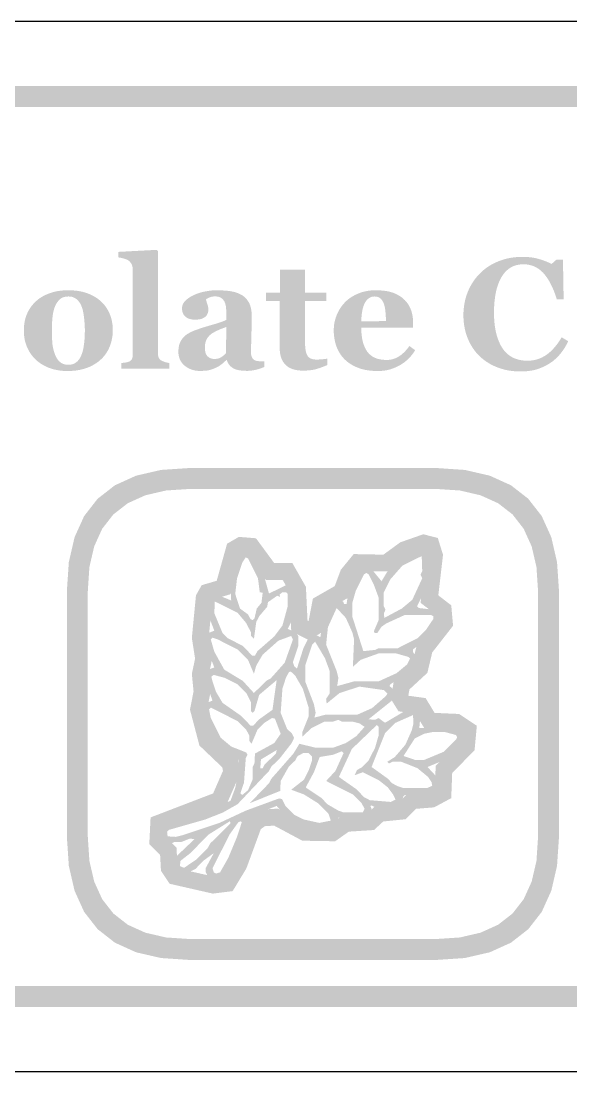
# Model space of a CAD drawing. Header units: millimetres. Extents: x 6 to 594, y 82 to 394.
# Drawn here: x 304.42 to 314.93, y 183.76 to 203.84 of the extents above; entities that cross this region are included whole.
import ezdxf

# ---------------------------------------------------------------- set-up
doc = ezdxf.new("R2010")
doc.units = ezdxf.units.MM
doc.layers.add('CUT', color=1, linetype='Continuous')
doc.layers.add('RASTER', color=7, linetype='Continuous')

msp = doc.modelspace()

# ---------------------------------------------------------------- hatches: boundary and pattern name
at = {"layer": 'RASTER'}
h = msp.add_hatch(color=7, dxfattribs=at)
h.paths.add_polyline_path([(279.2, 200.4), (279.234, 200.916), (279.338, 201.363), (279.509, 201.741), (279.75, 202.05), (280.059, 202.291), (280.438, 202.463), (280.884, 202.566), (281.4, 202.6), (338.6, 202.6), (339.116, 202.566), (339.563, 202.463), (339.941, 202.291), (340.25, 202.05), (340.491, 201.741), (340.663, 201.363), (340.766, 200.916), (340.8, 200.4), (340.8, 187.2), (340.766, 186.684), (340.662, 186.238), (340.491, 185.859), (340.25, 185.55), (339.941, 185.309), (339.563, 185.138), (339.116, 185.034), (338.6, 185), (281.4, 185), (280.884, 185.034), (280.438, 185.138), (280.059, 185.309), (279.75, 185.55), (279.509, 185.859), (279.338, 186.238), (279.234, 186.684), (279.2, 187.2)])
h.paths.add_polyline_path([(279.6, 200.4), (279.6, 187.2), (279.628, 186.778), (279.713, 186.413), (279.853, 186.103), (280.05, 185.85), (280.303, 185.653), (280.612, 185.513), (280.978, 185.428), (281.4, 185.4), (338.6, 185.4), (339.022, 185.428), (339.388, 185.513), (339.697, 185.653), (339.95, 185.85), (340.147, 186.103), (340.287, 186.413), (340.372, 186.778), (340.4, 187.2), (340.4, 200.4), (340.372, 200.822), (340.287, 201.188), (340.147, 201.497), (339.95, 201.75), (339.697, 201.947), (339.388, 202.088), (339.022, 202.172), (338.6, 202.2), (281.4, 202.2), (280.978, 202.172), (280.612, 202.088), (280.303, 201.947), (280.05, 201.75), (279.853, 201.497), (279.713, 201.188), (279.628, 200.822), (279.6, 200.4)])
for points in [[(307.259, 197.2), (306.34, 197.2), (306.34, 197.307), (306.35, 197.308), (306.359, 197.308), (306.368, 197.309), (306.378, 197.31), (306.387, 197.311), (306.396, 197.312), (306.405, 197.313), (306.414, 197.314), (306.423, 197.315), (306.432, 197.317), (306.44, 197.318), (306.448, 197.32), (306.456, 197.322), (306.463, 197.324), (306.471, 197.326), (306.478, 197.329), (306.489, 197.334), (306.499, 197.339), (306.509, 197.344), (306.517, 197.35), (306.525, 197.357), (306.531, 197.364), (306.537, 197.371), (306.542, 197.379), (306.545, 197.388), (306.549, 197.397), (306.552, 197.407), (306.554, 197.418), (306.556, 197.429), (306.557, 197.441), (306.558, 197.453), (306.558, 197.467), (306.558, 199.09), (306.558, 199.103), (306.557, 199.117), (306.555, 199.13), (306.553, 199.143), (306.549, 199.156), (306.546, 199.169), (306.541, 199.181), (306.536, 199.193), (306.53, 199.204), (306.523, 199.215), (306.516, 199.225), (306.509, 199.235), (306.501, 199.244), (306.493, 199.252), (306.484, 199.259), (306.475, 199.265), (306.467, 199.27), (306.458, 199.275), (306.449, 199.28), (306.438, 199.284), (306.427, 199.289), (306.414, 199.293), (306.401, 199.298), (306.386, 199.302), (306.372, 199.306), (306.357, 199.31), (306.344, 199.313), (306.33, 199.316), (306.318, 199.318), (306.305, 199.32), (306.293, 199.322), (306.281, 199.323), (306.281, 199.429), (307.018, 199.468), (307.04, 199.444), (307.04, 197.486), (307.041, 197.472), (307.041, 197.46), (307.043, 197.448), (307.045, 197.437), (307.048, 197.426), (307.051, 197.416), (307.055, 197.406), (307.059, 197.398), (307.064, 197.39), (307.07, 197.382), (307.077, 197.375), (307.084, 197.368), (307.092, 197.361), (307.101, 197.355), (307.111, 197.35), (307.121, 197.345), (307.128, 197.342), (307.136, 197.339), (307.143, 197.336), (307.151, 197.333), (307.159, 197.33), (307.166, 197.327), (307.174, 197.324), (307.182, 197.322), (307.191, 197.319), (307.199, 197.317), (307.208, 197.315), (307.218, 197.313), (307.227, 197.311), (307.237, 197.309), (307.248, 197.308), (307.259, 197.307)], [(313.962, 197.144), (313.905, 197.145), (313.849, 197.149), (313.794, 197.155), (313.74, 197.163), (313.687, 197.173), (313.635, 197.186), (313.584, 197.201), (313.534, 197.218), (313.485, 197.238), (313.438, 197.259), (313.392, 197.283), (313.348, 197.309), (313.305, 197.337), (313.264, 197.367), (313.225, 197.399), (313.187, 197.433), (313.151, 197.468), (313.118, 197.506), (313.087, 197.545), (313.057, 197.587), (313.03, 197.63), (313.004, 197.676), (312.98, 197.724), (312.958, 197.773), (312.939, 197.825), (312.922, 197.877), (312.907, 197.931), (312.896, 197.986), (312.886, 198.043), (312.88, 198.1), (312.876, 198.159), (312.875, 198.22), (312.876, 198.279), (312.88, 198.338), (312.887, 198.396), (312.896, 198.452), (312.908, 198.508), (312.922, 198.562), (312.939, 198.615), (312.959, 198.667), (312.981, 198.718), (313.005, 198.767), (313.032, 198.814), (313.06, 198.859), (313.091, 198.903), (313.124, 198.945), (313.159, 198.985), (313.196, 199.024), (313.234, 199.06), (313.274, 199.094), (313.316, 199.125), (313.36, 199.155), (313.406, 199.183), (313.453, 199.208), (313.503, 199.232), (313.554, 199.253), (313.607, 199.272), (313.661, 199.289), (313.716, 199.303), (313.771, 199.314), (313.828, 199.323), (313.885, 199.329), (313.943, 199.333), (314.003, 199.334), (314.045, 199.334), (314.087, 199.332), (314.128, 199.328), (314.168, 199.324), (314.207, 199.318), (314.245, 199.311), (314.282, 199.302), (314.318, 199.293), (314.352, 199.282), (314.386, 199.271), (314.418, 199.26), (314.449, 199.248), (314.478, 199.236), (314.506, 199.224), (314.533, 199.211), (314.558, 199.198), (314.649, 199.279), (314.776, 199.279), (314.789, 198.52), (314.66, 198.52), (314.632, 198.604), (314.603, 198.682), (314.572, 198.754), (314.54, 198.821), (314.506, 198.882), (314.471, 198.937), (314.434, 198.986), (314.397, 199.03), (314.357, 199.068), (314.316, 199.101), (314.272, 199.129), (314.226, 199.152), (314.178, 199.169), (314.128, 199.182), (314.076, 199.19), (314.022, 199.192), (313.955, 199.188), (313.892, 199.177), (313.834, 199.158), (313.779, 199.132), (313.729, 199.097), (313.683, 199.056), (313.641, 199.007), (313.603, 198.95), (313.569, 198.886), (313.54, 198.816), (313.515, 198.74), (313.495, 198.658), (313.479, 198.57), (313.468, 198.476), (313.461, 198.376), (313.459, 198.269), (313.46, 198.209), (313.462, 198.15), (313.466, 198.094), (313.471, 198.04), (313.478, 197.988), (313.487, 197.939), (313.497, 197.892), (313.508, 197.847), (313.521, 197.804), (313.535, 197.763), (313.549, 197.725), (313.565, 197.689), (313.581, 197.655), (313.599, 197.622), (313.617, 197.593), (313.636, 197.565), (313.658, 197.538), (313.681, 197.513), (313.705, 197.49), (313.729, 197.468), (313.755, 197.449), (313.781, 197.431), (313.809, 197.415), (313.837, 197.401), (313.866, 197.389), (313.897, 197.379), (313.927, 197.37), (313.959, 197.362), (313.992, 197.357), (314.025, 197.353), (314.059, 197.35), (314.094, 197.349), (314.144, 197.351), (314.193, 197.356), (314.241, 197.365), (314.287, 197.377), (314.332, 197.393), (314.376, 197.412), (314.418, 197.435), (314.459, 197.461), (314.499, 197.49), (314.537, 197.524), (314.575, 197.56), (314.612, 197.601), (314.648, 197.645), (314.684, 197.692), (314.718, 197.743), (314.751, 197.798), (314.877, 197.721), (314.861, 197.69), (314.845, 197.659), (314.827, 197.629), (314.81, 197.599), (314.792, 197.571), (314.773, 197.543), (314.754, 197.517), (314.734, 197.491), (314.713, 197.466), (314.692, 197.442), (314.67, 197.418), (314.647, 197.396), (314.623, 197.375), (314.599, 197.354), (314.574, 197.334), (314.548, 197.316), (314.518, 197.296), (314.488, 197.278), (314.457, 197.26), (314.426, 197.244), (314.394, 197.229), (314.36, 197.215), (314.327, 197.202), (314.292, 197.19), (314.256, 197.179), (314.219, 197.17), (314.18, 197.162), (314.139, 197.156), (314.097, 197.151), (314.054, 197.147), (314.008, 197.145), (313.962, 197.144)], [(310.276, 197.267), (310.252, 197.257), (310.228, 197.247), (310.204, 197.238), (310.179, 197.228), (310.154, 197.219), (310.128, 197.21), (310.102, 197.202), (310.075, 197.193), (310.048, 197.186), (310.019, 197.179), (309.989, 197.173), (309.957, 197.169), (309.923, 197.165), (309.889, 197.163), (309.852, 197.161), (309.815, 197.16), (309.759, 197.162), (309.708, 197.167), (309.66, 197.176), (309.616, 197.188), (309.575, 197.204), (309.538, 197.223), (309.505, 197.246), (309.476, 197.272), (309.45, 197.301), (309.427, 197.333), (309.408, 197.369), (309.393, 197.407), (309.381, 197.448), (309.372, 197.492), (309.367, 197.54), (309.365, 197.59), (309.365, 198.489), (309.101, 198.489), (309.101, 198.647), (309.371, 198.647), (309.371, 199.091), (309.847, 199.091), (309.847, 198.647), (310.257, 198.647), (310.257, 198.489), (309.85, 198.489), (309.85, 197.686), (309.851, 197.645), (309.853, 197.607), (309.857, 197.572), (309.862, 197.54), (309.868, 197.511), (309.877, 197.485), (309.886, 197.463), (309.897, 197.443), (309.911, 197.426), (309.926, 197.412), (309.944, 197.399), (309.964, 197.389), (309.986, 197.381), (310.011, 197.376), (310.039, 197.373), (310.068, 197.371), (310.078, 197.371), (310.09, 197.372), (310.102, 197.372), (310.115, 197.373), (310.13, 197.374), (310.145, 197.375), (310.161, 197.376), (310.178, 197.377), (310.195, 197.379), (310.21, 197.38), (310.225, 197.382), (310.238, 197.383), (310.249, 197.385), (310.26, 197.387), (310.269, 197.389), (310.276, 197.39)]]:
    msp.add_hatch(color=7, dxfattribs=at).paths.add_polyline_path(points)
h = msp.add_hatch(color=7, dxfattribs=at)
h.paths.add_polyline_path([(305.955, 198.48), (305.981, 198.454), (306.006, 198.427), (306.029, 198.399), (306.05, 198.369), (306.07, 198.338), (306.089, 198.306), (306.105, 198.273), (306.12, 198.239), (306.134, 198.203), (306.145, 198.167), (306.155, 198.13), (306.163, 198.092), (306.169, 198.054), (306.174, 198.014), (306.177, 197.975), (306.177, 197.934), (306.177, 197.894), (306.174, 197.854), (306.17, 197.815), (306.163, 197.776), (306.155, 197.738), (306.146, 197.7), (306.134, 197.663), (306.121, 197.627), (306.106, 197.592), (306.09, 197.557), (306.071, 197.525), (306.052, 197.493), (306.03, 197.463), (306.007, 197.434), (305.983, 197.406), (305.956, 197.38), (305.927, 197.354), (305.896, 197.328), (305.863, 197.305), (305.829, 197.283), (305.794, 197.263), (305.758, 197.244), (305.72, 197.227), (305.68, 197.212), (305.639, 197.198), (305.597, 197.186), (305.553, 197.176), (305.508, 197.168), (305.462, 197.161), (305.414, 197.157), (305.364, 197.154), (305.313, 197.153), (305.269, 197.154), (305.226, 197.156), (305.183, 197.16), (305.142, 197.166), (305.101, 197.173), (305.061, 197.182), (305.022, 197.192), (304.984, 197.204), (304.947, 197.218), (304.911, 197.233), (304.877, 197.25), (304.843, 197.268), (304.81, 197.289), (304.779, 197.31), (304.748, 197.333), (304.719, 197.358), (304.691, 197.383), (304.666, 197.41), (304.642, 197.438), (304.619, 197.468), (304.598, 197.499), (304.578, 197.531), (304.56, 197.565), (304.543, 197.601), (304.528, 197.637), (304.515, 197.675), (304.503, 197.714), (304.494, 197.754), (304.487, 197.794), (304.482, 197.836), (304.479, 197.879), (304.478, 197.924), (304.479, 197.967), (304.482, 198.009), (304.486, 198.05), (304.492, 198.09), (304.5, 198.128), (304.51, 198.165), (304.521, 198.202), (304.535, 198.236), (304.55, 198.27), (304.566, 198.303), (304.585, 198.335), (304.605, 198.366), (304.627, 198.396), (304.651, 198.425), (304.677, 198.453), (304.704, 198.48), (304.732, 198.505), (304.761, 198.529), (304.792, 198.551), (304.825, 198.571), (304.859, 198.59), (304.895, 198.608), (304.932, 198.624), (304.971, 198.639), (305.012, 198.652), (305.053, 198.664), (305.096, 198.674), (305.139, 198.682), (305.184, 198.688), (305.231, 198.692), (305.278, 198.695), (305.326, 198.696), (305.377, 198.695), (305.426, 198.692), (305.473, 198.688), (305.519, 198.682), (305.564, 198.674), (305.606, 198.664), (305.648, 198.652), (305.688, 198.639), (305.726, 198.624), (305.763, 198.608), (305.798, 198.59), (305.832, 198.571), (305.865, 198.551), (305.896, 198.529), (305.926, 198.505), (305.955, 198.48)])
h.paths.add_polyline_path([(305.58, 197.465), (305.588, 197.486), (305.595, 197.508), (305.602, 197.532), (305.608, 197.556), (305.614, 197.581), (305.619, 197.608), (305.623, 197.636), (305.627, 197.664), (305.631, 197.694), (305.634, 197.725), (305.637, 197.758), (305.639, 197.791), (305.641, 197.826), (305.642, 197.862), (305.643, 197.899), (305.643, 197.937), (305.643, 197.963), (305.642, 197.99), (305.641, 198.018), (305.639, 198.047), (305.637, 198.076), (305.635, 198.107), (305.632, 198.139), (305.628, 198.171), (305.624, 198.203), (305.62, 198.234), (305.615, 198.262), (305.61, 198.289), (305.604, 198.314), (305.598, 198.338), (305.591, 198.359), (305.584, 198.379), (305.575, 198.402), (305.565, 198.423), (305.554, 198.443), (305.542, 198.462), (305.53, 198.479), (305.516, 198.495), (305.502, 198.51), (305.487, 198.524), (305.471, 198.537), (305.454, 198.547), (305.435, 198.556), (305.416, 198.564), (305.396, 198.57), (305.375, 198.574), (305.353, 198.576), (305.329, 198.577), (305.304, 198.576), (305.28, 198.573), (305.257, 198.569), (305.236, 198.563), (305.216, 198.555), (305.197, 198.545), (305.179, 198.533), (305.163, 198.52), (305.148, 198.505), (305.134, 198.489), (305.12, 198.472), (305.108, 198.454), (305.096, 198.435), (305.086, 198.415), (305.076, 198.394), (305.067, 198.372), (305.06, 198.351), (305.053, 198.328), (305.047, 198.305), (305.041, 198.281), (305.036, 198.256), (305.032, 198.231), (305.028, 198.204), (305.025, 198.176), (305.022, 198.148), (305.02, 198.12), (305.018, 198.091), (305.016, 198.062), (305.015, 198.033), (305.014, 198.003), (305.013, 197.973), (305.013, 197.943), (305.013, 197.904), (305.014, 197.866), (305.014, 197.831), (305.016, 197.797), (305.017, 197.765), (305.019, 197.734), (305.021, 197.705), (305.023, 197.678), (305.026, 197.652), (305.03, 197.626), (305.035, 197.6), (305.041, 197.573), (305.047, 197.547), (305.055, 197.521), (305.064, 197.494), (305.073, 197.468), (305.082, 197.446), (305.092, 197.425), (305.102, 197.405), (305.114, 197.387), (305.127, 197.369), (305.14, 197.353), (305.154, 197.338), (305.17, 197.325), (305.186, 197.312), (305.203, 197.301), (305.222, 197.292), (305.241, 197.285), (305.262, 197.279), (305.283, 197.275), (305.306, 197.273), (305.329, 197.272), (305.351, 197.273), (305.372, 197.275), (305.392, 197.279), (305.411, 197.284), (305.429, 197.291), (305.447, 197.299), (305.464, 197.309), (305.48, 197.321), (305.496, 197.334), (305.51, 197.348), (305.524, 197.364), (305.537, 197.381), (305.549, 197.4), (305.56, 197.42), (305.57, 197.442), (305.58, 197.465)])
h = msp.add_hatch(color=7, dxfattribs=at)
h.paths.add_polyline_path([(309.073, 197.231), (309.057, 197.224), (309.04, 197.217), (309.022, 197.211), (309.003, 197.204), (308.984, 197.198), (308.964, 197.191), (308.943, 197.185), (308.921, 197.179), (308.899, 197.174), (308.877, 197.169), (308.854, 197.165), (308.831, 197.162), (308.807, 197.159), (308.784, 197.158), (308.759, 197.156), (308.735, 197.156), (308.692, 197.157), (308.651, 197.159), (308.613, 197.164), (308.579, 197.169), (308.547, 197.177), (308.518, 197.186), (308.493, 197.197), (308.47, 197.21), (308.45, 197.224), (308.431, 197.239), (308.414, 197.256), (308.399, 197.275), (308.385, 197.294), (308.373, 197.316), (308.363, 197.338), (308.354, 197.363), (308.345, 197.363), (308.333, 197.35), (308.321, 197.339), (308.309, 197.327), (308.297, 197.316), (308.285, 197.306), (308.273, 197.296), (308.261, 197.287), (308.25, 197.278), (308.238, 197.269), (308.226, 197.261), (308.214, 197.253), (308.202, 197.245), (308.189, 197.238), (308.177, 197.231), (308.164, 197.224), (308.151, 197.218), (308.134, 197.21), (308.117, 197.203), (308.1, 197.196), (308.083, 197.19), (308.067, 197.184), (308.05, 197.179), (308.034, 197.174), (308.018, 197.17), (308.001, 197.166), (307.983, 197.163), (307.963, 197.161), (307.942, 197.158), (307.919, 197.157), (307.894, 197.156), (307.868, 197.155), (307.84, 197.155), (307.798, 197.156), (307.758, 197.161), (307.72, 197.169), (307.683, 197.18), (307.647, 197.194), (307.613, 197.211), (307.581, 197.231), (307.55, 197.255), (307.522, 197.281), (307.497, 197.309), (307.477, 197.339), (307.46, 197.372), (307.447, 197.406), (307.437, 197.442), (307.432, 197.48), (307.43, 197.521), (307.43, 197.544), (307.432, 197.567), (307.434, 197.588), (307.437, 197.609), (307.44, 197.629), (307.445, 197.648), (307.45, 197.666), (307.456, 197.683), (307.463, 197.699), (307.471, 197.715), (307.479, 197.73), (307.488, 197.745), (307.498, 197.76), (307.508, 197.774), (307.519, 197.788), (307.531, 197.801), (307.542, 197.812), (307.554, 197.823), (307.566, 197.833), (307.578, 197.843), (307.591, 197.853), (307.605, 197.862), (307.619, 197.87), (307.633, 197.878), (307.647, 197.886), (307.662, 197.893), (307.678, 197.901), (307.693, 197.908), (307.709, 197.915), (307.726, 197.922), (307.742, 197.929), (307.76, 197.935), (307.793, 197.947), (307.829, 197.96), (307.866, 197.972), (307.905, 197.985), (307.945, 197.997), (307.987, 198.01), (308.031, 198.023), (308.076, 198.036), (308.121, 198.049), (308.162, 198.061), (308.2, 198.073), (308.236, 198.085), (308.268, 198.096), (308.297, 198.108), (308.323, 198.118), (308.345, 198.129), (308.345, 198.269), (308.345, 198.279), (308.345, 198.289), (308.345, 198.3), (308.344, 198.312), (308.343, 198.324), (308.342, 198.337), (308.341, 198.351), (308.34, 198.366), (308.338, 198.381), (308.336, 198.395), (308.333, 198.408), (308.33, 198.421), (308.327, 198.434), (308.323, 198.445), (308.319, 198.457), (308.315, 198.467), (308.309, 198.479), (308.303, 198.49), (308.296, 198.5), (308.288, 198.51), (308.28, 198.52), (308.271, 198.529), (308.261, 198.538), (308.25, 198.546), (308.239, 198.554), (308.227, 198.56), (308.213, 198.566), (308.199, 198.57), (308.184, 198.574), (308.169, 198.576), (308.152, 198.578), (308.135, 198.578), (308.119, 198.578), (308.104, 198.577), (308.089, 198.576), (308.075, 198.574), (308.062, 198.571), (308.05, 198.568), (308.038, 198.564), (308.027, 198.56), (308.016, 198.556), (308.006, 198.551), (307.997, 198.546), (307.988, 198.542), (307.979, 198.537), (307.972, 198.532), (307.964, 198.528), (307.957, 198.523), (307.959, 198.515), (307.96, 198.506), (307.963, 198.496), (307.966, 198.486), (307.969, 198.474), (307.973, 198.462), (307.977, 198.448), (307.982, 198.433), (307.987, 198.418), (307.991, 198.404), (307.995, 198.389), (307.998, 198.374), (308, 198.36), (308.001, 198.346), (308.002, 198.332), (308.003, 198.318), (308.002, 198.311), (308.002, 198.304), (308.001, 198.297), (307.999, 198.29), (307.998, 198.282), (307.995, 198.273), (307.993, 198.265), (307.99, 198.255), (307.986, 198.246), (307.982, 198.238), (307.978, 198.23), (307.973, 198.222), (307.968, 198.215), (307.963, 198.208), (307.957, 198.202), (307.951, 198.196), (307.943, 198.189), (307.934, 198.182), (307.925, 198.176), (307.916, 198.17), (307.906, 198.165), (307.896, 198.16), (307.886, 198.155), (307.876, 198.151), (307.865, 198.147), (307.852, 198.144), (307.838, 198.141), (307.823, 198.139), (307.806, 198.137), (307.788, 198.136), (307.769, 198.135), (307.748, 198.135), (307.718, 198.135), (307.69, 198.138), (307.664, 198.143), (307.64, 198.149), (307.617, 198.158), (307.597, 198.168), (307.578, 198.18), (307.562, 198.194), (307.547, 198.209), (307.534, 198.226), (307.523, 198.243), (307.515, 198.262), (307.508, 198.282), (307.503, 198.303), (307.5, 198.325), (307.499, 198.348), (307.5, 198.369), (307.503, 198.388), (307.508, 198.408), (307.515, 198.426), (307.524, 198.444), (307.535, 198.462), (307.549, 198.479), (307.564, 198.496), (307.581, 198.512), (307.598, 198.527), (307.617, 198.541), (307.636, 198.555), (307.657, 198.568), (307.678, 198.581), (307.7, 198.592), (307.723, 198.603), (307.746, 198.614), (307.771, 198.624), (307.796, 198.633), (307.822, 198.642), (307.849, 198.651), (307.877, 198.658), (307.906, 198.665), (307.935, 198.671), (307.965, 198.677), (307.994, 198.682), (308.023, 198.686), (308.051, 198.69), (308.079, 198.692), (308.106, 198.694), (308.132, 198.695), (308.158, 198.696), (308.193, 198.695), (308.228, 198.695), (308.261, 198.693), (308.294, 198.691), (308.326, 198.689), (308.358, 198.686), (308.389, 198.683), (308.419, 198.679), (308.448, 198.674), (308.477, 198.668), (308.504, 198.661), (308.531, 198.653), (308.558, 198.644), (308.583, 198.633), (308.608, 198.622), (308.633, 198.609), (308.655, 198.596), (308.676, 198.581), (308.695, 198.564), (308.714, 198.546), (308.732, 198.527), (308.748, 198.506), (308.763, 198.484), (308.777, 198.46), (308.789, 198.435), (308.8, 198.408), (308.809, 198.379), (308.817, 198.348), (308.823, 198.316), (308.827, 198.281), (308.829, 198.245), (308.83, 198.206), (308.83, 198.164), (308.83, 198.12), (308.829, 198.074), (308.829, 198.025), (308.828, 197.975), (308.827, 197.923), (308.825, 197.87), (308.824, 197.814), (308.822, 197.759), (308.821, 197.71), (308.82, 197.665), (308.819, 197.626), (308.818, 197.591), (308.818, 197.561), (308.817, 197.535), (308.817, 197.515), (308.817, 197.499), (308.818, 197.484), (308.82, 197.469), (308.822, 197.456), (308.825, 197.443), (308.828, 197.432), (308.832, 197.421), (308.837, 197.411), (308.842, 197.402), (308.848, 197.393), (308.855, 197.385), (308.862, 197.378), (308.87, 197.371), (308.879, 197.365), (308.888, 197.359), (308.898, 197.354), (308.904, 197.351), (308.912, 197.349), (308.92, 197.346), (308.93, 197.344), (308.94, 197.343), (308.951, 197.342), (308.963, 197.341), (308.976, 197.34), (308.989, 197.339), (309.002, 197.339), (309.015, 197.339), (309.027, 197.338), (309.039, 197.338), (309.051, 197.338), (309.062, 197.338), (309.073, 197.338)])
h.paths.add_polyline_path([(308.345, 197.994), (308.325, 197.987), (308.305, 197.98), (308.284, 197.972), (308.264, 197.964), (308.243, 197.956), (308.223, 197.948), (308.203, 197.939), (308.183, 197.93), (308.163, 197.921), (308.144, 197.912), (308.127, 197.903), (308.11, 197.893), (308.094, 197.884), (308.078, 197.874), (308.064, 197.865), (308.051, 197.855), (308.038, 197.844), (308.025, 197.833), (308.014, 197.821), (308.003, 197.808), (307.992, 197.795), (307.983, 197.78), (307.974, 197.766), (307.966, 197.75), (307.959, 197.734), (307.953, 197.717), (307.947, 197.699), (307.943, 197.681), (307.94, 197.662), (307.937, 197.642), (307.936, 197.621), (307.935, 197.6), (307.936, 197.572), (307.939, 197.547), (307.943, 197.523), (307.948, 197.501), (307.956, 197.482), (307.965, 197.464), (307.975, 197.448), (307.987, 197.434), (308.001, 197.422), (308.015, 197.412), (308.03, 197.403), (308.045, 197.396), (308.062, 197.39), (308.079, 197.386), (308.097, 197.384), (308.115, 197.383), (308.135, 197.384), (308.154, 197.385), (308.172, 197.388), (308.189, 197.391), (308.205, 197.396), (308.22, 197.402), (308.235, 197.408), (308.248, 197.416), (308.261, 197.425), (308.273, 197.434), (308.285, 197.443), (308.297, 197.453), (308.308, 197.463), (308.319, 197.474), (308.33, 197.486), (308.34, 197.497)])
h = msp.add_hatch(color=7, dxfattribs=at)
h.paths.add_polyline_path([(311.953, 197.55), (311.94, 197.529), (311.926, 197.509), (311.912, 197.489), (311.897, 197.469), (311.881, 197.449), (311.865, 197.43), (311.847, 197.411), (311.83, 197.393), (311.811, 197.374), (311.792, 197.357), (311.772, 197.34), (311.752, 197.324), (311.731, 197.308), (311.71, 197.294), (311.688, 197.279), (311.665, 197.266), (311.64, 197.252), (311.616, 197.24), (311.591, 197.228), (311.566, 197.217), (311.541, 197.207), (311.516, 197.198), (311.491, 197.189), (311.466, 197.182), (311.441, 197.175), (311.414, 197.169), (311.387, 197.164), (311.358, 197.16), (311.329, 197.157), (311.299, 197.155), (311.268, 197.154), (311.236, 197.153), (311.182, 197.154), (311.131, 197.157), (311.081, 197.162), (311.034, 197.169), (310.988, 197.177), (310.944, 197.188), (310.902, 197.2), (310.861, 197.215), (310.823, 197.231), (310.786, 197.248), (310.751, 197.267), (310.718, 197.287), (310.686, 197.308), (310.656, 197.331), (310.628, 197.355), (310.601, 197.38), (310.576, 197.407), (310.553, 197.435), (310.532, 197.463), (310.512, 197.494), (310.493, 197.525), (310.477, 197.557), (310.462, 197.591), (310.448, 197.626), (310.436, 197.661), (310.426, 197.698), (310.417, 197.735), (310.41, 197.773), (310.405, 197.812), (310.401, 197.851), (310.398, 197.891), (310.398, 197.932), (310.399, 197.97), (310.401, 198.006), (310.405, 198.043), (310.411, 198.079), (310.419, 198.114), (310.429, 198.15), (310.44, 198.184), (310.453, 198.219), (310.467, 198.253), (310.483, 198.285), (310.5, 198.317), (310.519, 198.348), (310.539, 198.378), (310.561, 198.407), (310.584, 198.435), (310.609, 198.463), (310.634, 198.488), (310.662, 198.512), (310.691, 198.535), (310.721, 198.557), (310.753, 198.577), (310.787, 198.596), (310.823, 198.614), (310.86, 198.631), (310.898, 198.646), (310.938, 198.659), (310.979, 198.67), (311.02, 198.679), (311.063, 198.687), (311.107, 198.692), (311.153, 198.695), (311.199, 198.696), (311.249, 198.695), (311.297, 198.692), (311.342, 198.689), (311.386, 198.683), (311.427, 198.676), (311.465, 198.668), (311.502, 198.657), (311.536, 198.646), (311.568, 198.633), (311.599, 198.619), (311.628, 198.603), (311.656, 198.586), (311.683, 198.569), (311.708, 198.55), (311.732, 198.529), (311.754, 198.508), (311.774, 198.487), (311.793, 198.464), (311.81, 198.441), (311.826, 198.417), (311.841, 198.392), (311.854, 198.366), (311.866, 198.339), (311.876, 198.311), (311.885, 198.283), (311.892, 198.254), (311.899, 198.224), (311.904, 198.195), (311.908, 198.165), (311.911, 198.135), (311.913, 198.104), (311.914, 198.073), (311.914, 197.978), (310.924, 197.978), (310.925, 197.905), (310.931, 197.837), (310.94, 197.773), (310.953, 197.713), (310.969, 197.659), (310.989, 197.608), (311.012, 197.562), (311.039, 197.521), (311.07, 197.484), (311.106, 197.452), (311.145, 197.425), (311.189, 197.403), (311.237, 197.386), (311.29, 197.374), (311.346, 197.367), (311.407, 197.364), (311.441, 197.365), (311.474, 197.369), (311.506, 197.375), (311.538, 197.383), (311.568, 197.394), (311.598, 197.406), (311.627, 197.422), (311.655, 197.44), (311.682, 197.459), (311.707, 197.48), (311.732, 197.502), (311.756, 197.525), (311.779, 197.55), (311.801, 197.575), (311.822, 197.602), (311.842, 197.631)])
h.paths.add_polyline_path([(311.394, 198.107), (311.394, 198.129), (311.393, 198.151), (311.393, 198.173), (311.392, 198.196), (311.39, 198.218), (311.389, 198.241), (311.387, 198.264), (311.385, 198.287), (311.383, 198.309), (311.38, 198.331), (311.377, 198.351), (311.373, 198.371), (311.369, 198.389), (311.364, 198.406), (311.36, 198.423), (311.354, 198.438), (311.348, 198.454), (311.341, 198.47), (311.333, 198.485), (311.325, 198.498), (311.316, 198.511), (311.307, 198.522), (311.297, 198.532), (311.286, 198.542), (311.275, 198.55), (311.263, 198.557), (311.251, 198.563), (311.237, 198.568), (311.223, 198.572), (311.209, 198.575), (311.193, 198.576), (311.177, 198.577), (311.15, 198.575), (311.123, 198.57), (311.099, 198.561), (311.076, 198.548), (311.054, 198.532), (311.033, 198.513), (311.014, 198.489), (310.997, 198.463), (310.981, 198.432), (310.967, 198.397), (310.955, 198.358), (310.945, 198.315), (310.937, 198.268), (310.93, 198.216), (310.926, 198.161), (310.924, 198.101)])
h = msp.add_hatch(color=7, dxfattribs=at)
h.paths.add_polyline_path([(305.3, 192.95), (305.337, 193.501), (305.447, 193.978), (305.63, 194.382), (305.888, 194.713), (306.218, 194.97), (306.622, 195.153), (307.099, 195.263), (307.65, 195.3), (312.35, 195.3), (312.901, 195.263), (313.378, 195.153), (313.782, 194.97), (314.112, 194.713), (314.37, 194.382), (314.553, 193.978), (314.663, 193.501), (314.7, 192.95), (314.7, 188.25), (314.663, 187.699), (314.553, 187.222), (314.37, 186.818), (314.113, 186.488), (313.782, 186.23), (313.378, 186.047), (312.901, 185.937), (312.35, 185.9), (307.65, 185.9), (307.099, 185.937), (306.622, 186.047), (306.218, 186.23), (305.888, 186.488), (305.63, 186.818), (305.447, 187.222), (305.337, 187.699), (305.3, 188.25)])
h.paths.add_polyline_path([(305.7, 192.95), (305.7, 188.25), (305.73, 187.793), (305.822, 187.397), (305.974, 187.062), (306.188, 186.788), (306.462, 186.574), (306.797, 186.422), (307.193, 186.33), (307.65, 186.3), (312.35, 186.3), (312.807, 186.33), (313.203, 186.422), (313.538, 186.574), (313.813, 186.788), (314.026, 187.062), (314.178, 187.397), (314.27, 187.793), (314.3, 188.25), (314.3, 192.95), (314.27, 193.407), (314.178, 193.803), (314.026, 194.138), (313.813, 194.413), (313.538, 194.626), (313.203, 194.778), (312.807, 194.87), (312.35, 194.9), (307.65, 194.9), (307.193, 194.87), (306.797, 194.778), (306.462, 194.626), (306.188, 194.413), (305.974, 194.138), (305.822, 193.803), (305.73, 193.407), (305.7, 192.95)])
h = msp.add_hatch(color=7, dxfattribs=at)
h.paths.add_polyline_path([(312.108, 194.034), (312.385, 193.963), (312.485, 193.642), (312.395, 192.867), (312.642, 192.676), (312.677, 192.286), (312.279, 191.776), (312.186, 191.386), (311.843, 191.069), (311.823, 190.955), (311.827, 190.948), (312.152, 190.904), (312.324, 190.621), (312.794, 190.6), (313.131, 190.375), (313.087, 189.906), (312.66, 189.473), (312.642, 188.992), (312.315, 188.816), (311.97, 188.788), (311.771, 188.589), (311.343, 188.546), (311.167, 188.383), (310.685, 188.352), (310.425, 188.168), (309.797, 188.179), (309.259, 188.467), (309.081, 188.456), (309.004, 188.399), (308.728, 187.648), (308.466, 187.215), (308.087, 187.168), (307.263, 187.356), (307.097, 187.605), (307.081, 187.905), (306.874, 188.112), (306.899, 188.624), (308.093, 189.082), (308.281, 189.512), (308.27, 189.579), (307.832, 189.997), (307.651, 190.684), (307.72, 191.031), (307.687, 191.366), (307.749, 191.658), (307.687, 192.053), (307.766, 192.868), (307.875, 193.061), (308.162, 193.145), (308.36, 193.853), (308.586, 193.984), (308.912, 193.957), (309.261, 193.483), (309.608, 193.483), (309.866, 193.028), (309.897, 192.382), (309.91, 192.375), (309.918, 192.38), (309.999, 192.805), (310.416, 193.043), (310.532, 193.354), (310.778, 193.655), (311.346, 193.644), (311.669, 193.88)])
h.paths.add_polyline_path([(312.122, 193.7), (311.82, 193.594), (311.448, 193.322), (310.928, 193.332), (310.814, 193.192), (310.676, 192.822), (310.285, 192.6), (310.206, 192.183), (309.927, 192.008), (309.586, 192.181), (309.55, 192.937), (309.421, 193.163), (309.1, 193.163), (308.741, 193.65), (308.66, 193.657), (308.633, 193.641), (308.423, 192.887), (308.089, 192.79), (308.078, 192.77), (308.01, 192.063), (308.075, 191.649), (308.01, 191.348), (308.044, 191.015), (307.979, 190.694), (308.119, 190.166), (308.569, 189.736), (308.612, 189.469), (308.332, 188.831), (307.209, 188.4), (307.201, 188.238), (307.394, 188.045), (307.412, 187.71), (307.459, 187.639), (308.104, 187.493), (308.273, 187.513), (308.438, 187.787), (308.736, 188.599), (308.967, 188.769), (309.329, 188.792), (309.88, 188.498), (310.326, 188.49), (310.574, 188.666), (311.033, 188.695), (311.204, 188.853), (311.625, 188.896), (311.827, 189.098), (312.222, 189.13), (312.329, 189.187), (312.345, 189.609), (312.779, 190.05), (312.795, 190.215), (312.691, 190.284), (312.14, 190.309), (311.958, 190.607), (311.635, 190.651), (311.486, 190.89), (311.546, 191.231), (311.897, 191.555), (311.984, 191.919), (312.347, 192.383), (312.336, 192.508), (312.056, 192.724), (312.159, 193.612), (312.132, 193.698), (312.122, 193.7)])
h = msp.add_hatch(color=7, dxfattribs=at)
h.paths.add_polyline_path([(308.66, 193.75), (308.793, 193.704), (308.927, 193.537), (309.05, 193.293), (309.161, 192.902), (309.484, 193.059), (309.561, 193.036), (309.618, 192.959), (309.618, 192.792), (309.651, 192.692), (309.585, 192.358), (309.518, 192.225), (309.661, 192.168), (309.718, 192.091), (309.718, 191.891), (309.618, 191.59), (309.641, 191.514), (309.695, 191.467), (309.818, 191.857), (309.908, 192.034), (310.019, 192.125), (310.142, 192.068), (310.185, 192.358), (310.252, 192.559), (310.376, 192.769), (310.486, 192.792), (310.576, 192.749), (310.596, 192.702), (310.643, 192.702), (310.686, 192.993), (310.91, 193.403), (311.02, 193.46), (311.063, 193.437), (311.311, 193.136), (311.411, 193.303), (311.678, 193.57), (311.888, 193.694), (312.122, 193.76), (312.165, 193.737), (312.222, 193.66), (312.222, 193.293), (312.122, 192.926), (311.988, 192.659), (312.022, 192.625), (312.289, 192.592), (312.399, 192.535), (312.422, 192.392), (312.332, 192.215), (312.245, 192.135), (312.199, 192.048), (311.911, 191.834), (311.911, 191.781), (311.988, 191.691), (311.931, 191.514), (311.765, 191.347), (311.477, 191.166), (311.464, 191.133), (311.554, 191.056), (311.554, 190.956), (311.497, 190.846), (311.063, 190.499), (311.187, 190.489), (311.254, 190.522), (311.377, 190.432), (311.755, 190.656), (311.955, 190.689), (312.055, 190.589), (312.032, 190.332), (312.689, 190.355), (312.866, 190.265), (312.89, 190.121), (312.833, 190.011), (312.566, 189.744), (312.189, 189.587), (312.365, 189.397), (312.422, 189.287), (312.399, 189.143), (312.322, 189.087), (312.189, 189.053), (311.755, 189.053), (311.721, 189.02), (311.698, 188.876), (311.621, 188.819), (311.187, 188.819), (311.12, 188.853), (311.097, 188.843), (311.12, 188.786), (311.097, 188.643), (310.953, 188.586), (310.486, 188.619), (310.443, 188.462), (310.352, 188.419), (309.918, 188.419), (309.785, 188.452), (309.541, 188.576), (309.307, 188.843), (308.793, 188.643), (308.616, 188.085), (308.393, 187.574), (308.326, 187.474), (308.216, 187.417), (308.116, 187.417), (308.005, 187.474), (307.949, 187.584), (307.949, 187.651), (308.106, 187.941), (307.905, 187.795), (307.758, 187.641), (307.581, 187.551), (307.481, 187.551), (307.391, 187.594), (307.348, 187.684), (307.371, 187.861), (307.738, 188.209), (307.648, 188.219), (307.481, 188.152), (307.348, 188.152), (307.281, 188.118), (307.137, 188.209), (307.114, 188.419), (307.137, 188.462), (307.248, 188.519), (307.949, 188.719), (308.426, 188.943), (308.516, 189.187), (308.583, 189.521), (308.583, 189.721), (308.339, 189.844), (308.139, 190.045), (307.982, 190.322), (307.915, 190.555), (307.939, 190.799), (308.082, 190.856), (307.949, 191.223), (307.949, 191.39), (307.972, 191.434), (308.116, 191.49), (307.949, 191.924), (307.949, 192.091), (307.972, 192.135), (308.116, 192.191), (308.015, 192.458), (307.992, 192.702), (308.015, 192.792), (308.082, 192.859), (308.216, 192.859), (308.439, 192.769), (308.416, 193.193), (308.483, 193.46), (308.606, 193.704)])
h.paths.add_polyline_path([(312.078, 193.617), (311.711, 193.437), (311.477, 193.17), (311.354, 192.926), (311.354, 192.659), (311.387, 192.592), (311.354, 192.525), (311.364, 192.435), (311.698, 192.615), (311.898, 192.782), (312.088, 193.193), (312.055, 193.26), (312.088, 193.326)])
h.paths.add_polyline_path([(308.717, 193.594), (308.65, 193.493), (308.55, 193.193), (308.516, 192.892), (308.606, 192.615), (308.76, 192.502), (308.807, 192.415), (308.85, 192.392), (308.883, 192.425), (308.927, 192.615), (309.017, 192.725), (309.04, 192.916), (308.984, 192.926), (308.95, 193.193), (308.76, 193.57)])
h.paths.add_polyline_path([(311.02, 193.293), (310.977, 193.27), (310.82, 192.959), (310.753, 192.725), (310.753, 192.458), (310.963, 191.801), (311.187, 191.824), (311.254, 191.857), (311.621, 191.857), (311.998, 192.048), (312.165, 192.215), (312.299, 192.415), (312.299, 192.468), (312.255, 192.492), (311.755, 192.492), (311.411, 192.335), (311.311, 192.268), (311.23, 192.148), (311.177, 192.148), (311.164, 192.181), (311.254, 192.392), (311.254, 192.826), (311.164, 193.069), (311.063, 193.27)])
h.paths.add_polyline_path([(309.418, 192.926), (309.361, 192.882), (309.374, 192.836), (309.317, 192.859), (309.141, 192.736), (309.127, 192.649), (308.974, 192.468), (308.917, 192.358), (308.873, 192.034), (308.817, 192.091), (308.817, 192.158), (308.727, 192.335), (308.56, 192.535), (308.126, 192.749), (308.116, 192.525), (308.273, 192.148), (308.373, 192.048), (308.66, 191.901), (308.84, 191.714), (308.893, 191.714), (308.94, 191.801), (309.261, 192.081), (309.418, 192.291), (309.518, 192.659), (309.518, 192.892), (309.484, 192.926)])
h.paths.add_polyline_path([(310.453, 192.625), (310.286, 192.258), (310.252, 191.924), (310.453, 191.423), (310.486, 191.29), (310.463, 191.133), (310.786, 191.223), (311.254, 191.223), (311.598, 191.38), (311.798, 191.547), (311.855, 191.657), (311.821, 191.691), (311.588, 191.757), (311.254, 191.757), (310.91, 191.634), (310.763, 191.5), (310.786, 192.024), (310.753, 192.158), (310.629, 192.435)])
h.paths.add_polyline_path([(309.585, 192.091), (309.341, 192.001), (309.04, 191.734), (308.917, 191.524), (308.873, 191.367), (308.76, 191.634), (308.56, 191.834), (308.182, 192.024), (308.082, 192.058), (308.049, 192.024), (308.116, 191.791), (308.306, 191.447), (308.66, 191.233), (308.873, 191), (309.107, 191.233), (309.194, 191.28), (309.461, 191.58), (309.618, 192.024)])
h.paths.add_polyline_path([(310.042, 191.981), (309.985, 191.924), (309.852, 191.524), (309.852, 191.223), (310.019, 190.789), (310.052, 190.622), (310.029, 190.532), (310.252, 190.589), (310.853, 190.589), (311.13, 190.712), (311.397, 190.946), (311.421, 190.989), (311.354, 191.056), (310.887, 191.123), (310.509, 191), (310.262, 190.799), (310.252, 190.889), (310.319, 190.989), (310.319, 191.423), (310.229, 191.667)])
h.paths.add_polyline_path([(309.575, 191.413), (309.541, 191.4), (309.484, 191.29), (309.418, 191.09), (309.384, 190.622), (309.508, 190.312), (309.595, 190.232), (309.641, 190.145), (309.595, 190.045), (309.361, 189.744), (309.207, 189.597), (309.161, 189.511), (308.56, 188.876), (308.283, 188.719), (307.949, 188.586), (307.248, 188.385), (307.214, 188.352), (307.224, 188.262), (307.381, 188.252), (307.515, 188.285), (308.216, 188.519), (308.717, 188.753), (309.351, 188.986), (309.408, 188.976), (309.474, 188.843), (309.641, 188.676), (309.818, 188.586), (310.119, 188.519), (310.342, 188.562), (310.296, 188.696), (310.095, 188.896), (309.828, 189.063), (309.585, 189.153), (309.828, 189.344), (309.918, 189.521), (309.985, 189.721), (309.985, 189.788), (309.918, 189.854), (309.818, 189.854), (309.708, 189.798), (309.661, 189.711), (309.541, 189.597), (309.384, 189.32), (309.374, 189.13), (308.793, 188.896), (309.161, 189.277), (309.207, 189.364), (309.628, 189.844), (309.741, 190.031), (310.052, 189.955), (310.386, 189.955), (310.629, 190.045), (310.83, 190.178), (310.987, 190.355), (310.887, 190.422), (310.753, 190.455), (310.553, 190.455), (310.486, 190.489), (310.386, 190.455), (310.219, 190.455), (309.975, 190.332), (309.795, 190.165), (309.795, 190.245), (309.918, 190.555), (309.918, 190.722), (309.808, 191.08), (309.661, 191.333)])
h.paths.add_polyline_path([(308.106, 191.347), (308.059, 191.313), (308.082, 191.223), (308.149, 191.023), (308.273, 190.813), (308.626, 190.566), (308.807, 190.379), (308.86, 190.379), (308.974, 190.499), (309.227, 190.679), (309.307, 191.247), (308.974, 190.966), (308.883, 190.656), (308.85, 190.622), (308.817, 190.656), (308.817, 190.823), (308.727, 191), (308.56, 191.166), (308.316, 191.29)])
h.paths.add_polyline_path([(308.049, 190.722), (308.015, 190.689), (308.049, 190.522), (308.239, 190.145), (308.439, 189.978), (308.727, 189.864), (308.75, 189.821), (308.717, 189.754), (308.683, 189.287), (308.616, 189.087), (308.65, 189.053), (308.76, 189.143), (308.85, 189.354), (308.85, 189.587), (308.883, 189.654), (308.893, 189.844), (309.261, 190.045), (309.384, 190.222), (309.274, 190.512), (309.217, 190.522), (309.074, 190.432), (308.94, 190.298), (308.827, 190.031), (308.783, 190.088), (308.783, 190.188), (308.727, 190.298), (308.56, 190.465)])
h.paths.add_polyline_path([(311.911, 190.579), (311.578, 190.432), (311.377, 190.232), (311.12, 189.587), (311.431, 189.364), (311.511, 189.277), (311.621, 189.22), (311.721, 189.187), (312.189, 189.187), (312.279, 189.23), (312.265, 189.297), (312.199, 189.397), (311.998, 189.564), (311.688, 189.687), (311.521, 189.687), (311.454, 189.654), (311.421, 189.687), (311.564, 189.778), (311.765, 190.011), (311.888, 190.288), (311.921, 190.422)])
h.paths.add_polyline_path([(311.22, 190.389), (310.743, 189.931), (310.496, 189.397), (310.83, 189.163), (310.977, 189.01), (311.087, 188.953), (311.487, 188.92), (311.578, 188.963), (311.531, 189.063), (311.431, 189.197), (311.264, 189.33), (310.953, 189.487), (310.796, 189.43), (310.843, 189.531), (310.93, 189.577), (311.063, 189.711), (311.187, 189.955), (311.254, 190.188), (311.254, 190.355)])
h.paths.add_polyline_path([(312.289, 190.255), (312.122, 190.222), (311.945, 190.132), (311.731, 189.798), (311.955, 189.721), (312.122, 189.721), (312.499, 189.878), (312.733, 190.111), (312.756, 190.155), (312.733, 190.198), (312.522, 190.255)])
h.paths.add_polyline_path([(309.307, 189.911), (309.007, 189.731), (308.994, 189.564), (309.04, 189.564), (309.074, 189.631), (309.294, 189.844)])
h.paths.add_polyline_path([(310.553, 189.888), (310.386, 189.821), (310.129, 189.778), (310.019, 189.487), (309.862, 189.197), (310.162, 188.996), (310.276, 188.876), (310.486, 188.753), (310.586, 188.719), (310.953, 188.719), (310.987, 188.786), (310.93, 188.896), (310.763, 189.063), (310.252, 189.32), (310.429, 189.511), (310.586, 189.854)])
h.paths.add_polyline_path([(308.416, 188.552), (308.005, 188.295), (307.658, 187.941), (307.471, 187.795), (307.458, 187.694), (307.538, 187.661), (307.758, 187.808), (307.992, 188.042), (308.039, 188.128), (308.426, 188.509)])
h.paths.add_polyline_path([(308.616, 188.552), (308.573, 188.529), (308.406, 188.295), (308.082, 187.651), (308.106, 187.574), (308.149, 187.551), (308.226, 187.574), (308.383, 187.851), (308.55, 188.252), (308.64, 188.529)])

# ---------------------------------------------------------------- linework, layer by layer
at = {"layer": 'CUT'}
for points in [[(280.999, 203.84), (339.001, 203.84)], [(339.001, 183.76), (280.999, 183.76)]]:
    msp.add_lwpolyline(points, dxfattribs=at)

doc.saveas('drawing.dxf')
